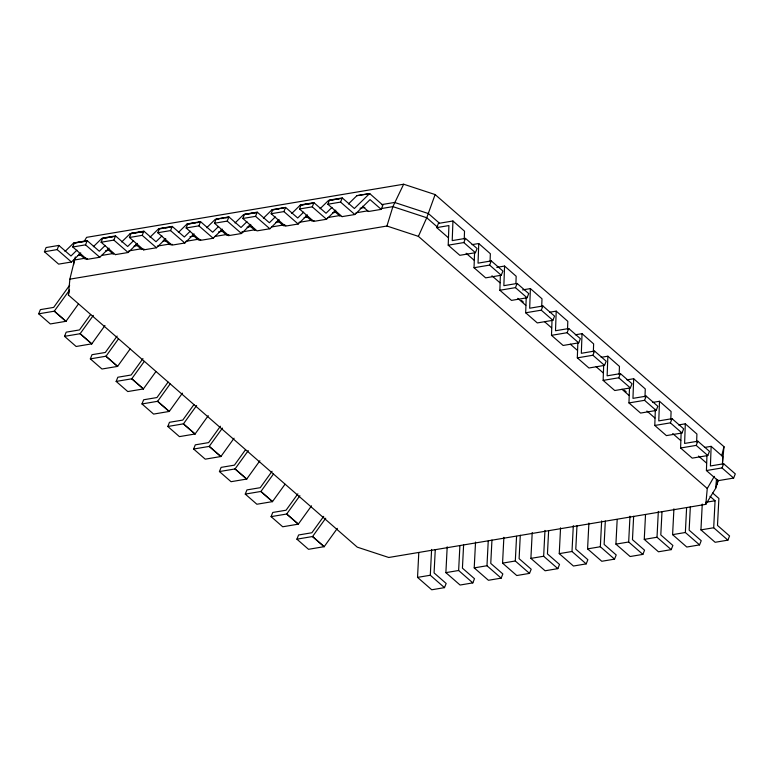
<?xml version="1.0" encoding="UTF-8"?>
<svg xmlns="http://www.w3.org/2000/svg" width="774" height="774" viewBox="0 0 774 774"><rect width="100%" height="100%" fill="white"/><g stroke="black" fill="none" stroke-linecap="round" stroke-linejoin="round"><path stroke-width="1.16" d="M452.935 220.987L452.219 240.608L465.474 238.382L477.094 248.522L475.42 252.701L459.833 255.314L448.214 245.174L448.91 225.563L436.739 227.604L438.413 223.415L452.935 220.987L464.526 231.194L464.245 239.243M490.068 261.776L490.348 253.727L478.758 243.52L478.032 263.141L491.297 260.915L502.916 271.064L501.242 275.244L485.656 277.856L474.036 267.717L474.568 252.711M515.929 283.168L516.171 276.27L504.58 266.062L503.855 285.674L517.119 283.458L528.739 293.598L527.065 297.777L511.479 300.389L499.859 290.25L500.391 275.244M541.703 306.852L541.994 298.803L530.393 288.596L529.677 308.216L542.942 305.991L554.561 316.131L552.888 320.31L537.301 322.922L525.681 312.783L526.214 297.787M567.526 329.385L567.806 321.336L556.216 311.129L555.5 330.75L568.755 328.524L580.374 338.673L578.71 342.853L563.114 345.465L551.494 335.326L552.026 320.32M593.348 351.928L593.629 343.879L582.038 333.671L581.322 353.292L594.577 351.067L606.197 361.206L604.523 365.386L588.937 367.998L577.317 357.859L577.849 342.853M619.161 374.461L619.452 366.412L607.861 356.204L607.135 375.825L620.4 373.6L632.019 383.74L630.346 387.919L614.759 390.531L603.139 380.392L603.672 365.396M644.984 396.994L645.274 388.945L633.674 378.738L632.958 398.358L646.222 396.143L657.842 406.282L656.168 410.462L640.582 413.074L628.962 402.935L629.494 387.929M670.806 419.537L671.087 411.487L659.496 401.28L658.78 420.901L672.035 418.676L683.655 428.815L681.991 432.995L666.404 435.607L654.785 425.468L655.355 409.311M696.629 442.07L696.91 434.021L685.319 423.813L684.603 443.434L697.858 441.209L709.477 451.348L707.804 455.528L692.217 458.14L680.598 448.001L681.13 433.005M722.452 464.613L722.732 456.554L711.142 446.346L710.416 465.967L723.68 463.752L735.3 473.891L733.626 478.071L718.04 480.683L706.42 470.544L706.952 455.538M435.278 549.511L434.079 572.915L446.163 583.461L444.489 587.64L431.737 589.778L417.534 577.385L418.792 552.733M444.489 587.64L430.296 575.246L431.611 549.424M463.616 544.761L462.426 568.164L474.501 578.71L472.837 582.89L460.075 585.028L445.882 572.634L447.198 546.812M472.837 582.89L458.634 570.496L459.891 545.844M491.954 540.01L490.764 563.414L502.848 573.96L501.175 578.139L488.423 580.277L474.22 567.884L475.536 542.061M501.175 578.139L486.972 565.746L488.23 541.094M520.292 535.26L519.102 558.664L531.187 569.209L529.513 573.389L516.761 575.527L502.558 563.133L503.874 537.311M529.513 573.389L515.31 560.995L516.568 536.343M548.64 530.519L547.441 553.913L559.525 564.459L557.851 568.638L545.099 570.777L530.896 558.383L532.212 532.56M557.851 568.638L543.648 556.245L544.973 530.422M576.978 525.769L575.788 549.163L587.863 559.708L586.189 563.888L573.437 566.026L559.244 553.633L560.56 527.81M586.189 563.888L571.996 551.494L573.311 525.672M605.316 521.018L604.126 544.412L616.21 554.958L614.537 559.138L601.785 561.276L587.582 548.882L588.898 523.06M614.537 559.138L600.334 546.744L601.65 520.921M633.654 516.268L632.464 539.671L644.549 550.208L642.875 554.397L630.123 556.525L615.92 544.132L617.178 519.489M642.875 554.397L628.672 541.994L629.988 516.171M662.002 511.517L660.803 534.921L672.887 545.467L671.213 549.646L658.461 551.785L644.258 539.381L645.516 514.739M671.213 549.646L657.01 537.243L658.326 511.43M690.34 506.767L689.15 530.171L701.225 540.716L699.551 544.896L686.799 547.034L672.596 534.641L673.922 508.818M699.551 544.896L685.358 532.502L686.606 507.85M712.709 493.048L718.882 498.446L717.488 525.42L729.563 535.966L727.899 540.146L715.147 542.284L700.944 529.89L702.26 504.067M727.899 540.146L713.696 527.752L715.07 500.749L709.952 496.289M718.146 480.741L715.65 488.336L705.811 504.348L388.742 557.483L357.269 547.15L68.393 295.02L69.863 279.162L75.32 256.929M73.646 264.611L74.062 260.064L85.962 258.071M705.811 504.348L707.272 488.5L714.296 476.349M715.65 488.336L716.492 479.241M717.324 484.156L717.74 479.609M722.529 462.552L723.99 446.695L435.123 194.564L403.651 184.222L86.582 237.357L84.172 241.478M68.393 295.02L69.167 291.663M721.726 455.76L723.99 446.695M69.863 279.162L386.932 226.027L392.892 206.629L403.651 184.222M435.123 194.564L426.745 217.746L418.395 236.36L707.272 488.5M80.748 252.904L71.469 262.009L58.631 264.127L44.437 251.734L46.101 247.545L58.853 245.416L70.976 255.991L76.907 250.166M44.437 251.734L57.189 249.596L58.853 245.416M78.455 303.969L65.984 321.297L50.32 323.948L38.7 313.809L40.374 309.629L53.687 307.394L69.67 285.209M109.086 248.154L99.807 257.258L86.978 259.377L72.775 246.983L74.449 242.804L87.201 240.666L99.314 251.24L105.245 245.416M71.469 262.009L57.189 249.596M72.775 246.983L85.527 244.845L87.201 240.666M65.906 321.336L54.286 311.196L38.7 313.809M115.394 254.646L101.113 242.233L102.787 238.053L115.539 235.915L127.662 246.49L133.592 240.666M104.964 325.535L91.806 343.83L76.142 346.481L64.523 336.342L66.196 332.162L79.499 329.927L90.626 314.496M99.73 257.239L85.527 244.845M101.113 242.233L113.865 240.095L115.539 235.915M64.523 336.342L80.109 333.729L93.344 315.395M115.316 254.627L128.145 252.508L137.424 243.404M143.732 249.896L129.452 237.483L131.125 233.303L143.877 231.165L156 241.74L161.93 235.925M130.09 349.035L117.551 366.402L101.965 369.014L90.345 358.875L92.009 354.695L105.322 352.47L117.135 336.071M129.452 237.483L142.203 235.344L143.877 231.165M143.654 249.876L156.493 247.757L165.771 238.653M90.345 358.875L106.009 356.224L118.47 338.896M194.11 233.903L184.831 243.007L171.992 245.126L157.79 232.732L159.463 228.553L172.215 226.414L184.338 236.989L190.269 231.174M157.79 232.732L170.551 230.594L172.215 226.414M155.913 371.578L143.364 388.945L127.778 391.557L116.158 381.418L117.832 377.238L131.145 375.003L142.958 358.604M222.448 229.152L213.169 238.257L200.34 240.375L186.137 227.982L187.811 223.802L200.563 221.664L212.676 232.239L218.607 226.424M184.831 243.007L170.551 230.594M116.158 381.418L131.744 378.805L144.293 361.429M186.137 227.982L198.889 225.844L200.563 221.664M182.432 393.144L169.264 411.439L153.6 414.09L141.981 403.951L143.654 399.771L156.967 397.536L168.084 382.104M228.756 235.644L214.475 223.231L216.149 219.052L228.901 216.913L241.014 227.488L246.954 221.674M214.475 223.231L227.227 221.093L228.901 216.913M141.981 403.951L157.644 401.3L170.116 383.972M228.678 235.625L241.507 233.506L250.786 224.412M279.124 219.661L269.855 228.756L257.016 230.875L242.813 218.481L244.487 214.301L257.239 212.163L269.362 222.748L275.292 216.923M169.187 411.478L157.567 401.338M208.245 415.686L195.087 433.982L179.423 436.623L167.803 426.484L169.477 422.304L182.78 420.079L193.906 404.647M242.813 218.481L255.565 216.343L257.239 212.163M167.803 426.484L183.467 423.842L196.625 405.547M307.471 214.911L298.193 224.015L285.354 226.134L271.152 213.73L272.825 209.551L285.577 207.413L297.7 217.997L303.631 212.173M271.152 213.73L283.913 211.592L285.577 207.413M234.067 438.219L220.909 456.515L205.245 459.166L193.626 449.026L195.29 444.847L208.603 442.612L220.416 426.213M335.81 210.16L326.531 219.265L313.693 221.383L299.499 208.99L301.163 204.8L313.925 202.672L326.038 213.247L331.969 207.422M299.499 208.99L312.251 206.852L313.925 202.672M220.832 456.554L209.212 446.414L193.626 449.026M259.89 460.753L246.732 479.048L231.058 481.699L219.439 471.56L221.112 467.38L234.425 465.145L245.542 449.713M342.118 216.652L327.837 204.239L329.511 200.06L342.263 197.921L354.376 208.496L369.633 193.529L382.898 205.187L381.224 209.367L368.472 211.505L362.455 206.252M327.837 204.239L340.589 202.101L342.263 197.921M219.439 471.56L235.035 468.947L248.27 450.613M342.04 216.633L354.869 214.514L370.049 199.615L381.224 209.367M354.792 214.495L340.589 202.101M285.016 484.253L272.467 501.629L256.881 504.242L245.261 494.093L246.935 489.913L260.248 487.688L272.061 471.289M245.261 494.093L260.925 491.451L273.396 474.114M311.525 505.828L298.29 524.162L282.704 526.775L271.084 516.635L272.758 512.456L286.07 510.221L297.884 493.822M271.084 516.635L286.67 514.023L299.906 495.689M337.348 528.361L324.19 546.657L308.526 549.308L296.906 539.168L298.58 534.989L311.883 532.754L323.696 516.364M296.906 539.168L312.57 536.517L325.728 518.222M324.113 546.696L312.493 536.556M448.214 245.174L463.8 242.562L465.474 238.382M474.036 267.717L489.623 265.105L491.297 260.915M499.859 290.25L515.445 287.638L517.119 283.458M525.681 312.783L541.268 310.171L542.942 305.991M551.494 335.326L567.09 332.714L568.755 328.524M577.317 357.859L592.903 355.247L594.577 351.067M603.139 380.392L618.726 377.78L620.4 373.6M628.962 402.935L644.549 400.322L646.222 396.143M654.785 425.468L670.371 422.856L672.035 418.676M680.598 448.001L696.184 445.389L697.858 441.209M706.42 470.544L722.007 467.931L723.68 463.752M69.602 289.969L54.315 311.129L65.984 321.297M222.448 428.08L209.232 446.346L220.909 456.515M65.006 251.473L73.482 243.162L85.072 241.217M93.344 246.722L101.82 238.411L114.658 236.438M121.682 241.972L130.158 233.661L143.006 231.687L130.158 233.661M150.021 237.231L158.496 228.911L171.344 226.937M178.368 232.481L186.844 224.16L199.682 222.186L197.36 222.573M206.706 227.73L215.182 219.41L227.933 217.271M235.044 222.98L243.52 214.659L256.271 212.521M263.383 218.229L271.858 209.918L283.458 207.974M291.73 213.479L300.206 205.168L313.044 203.194M320.068 208.728L328.544 200.418L341.382 198.444M348.406 203.978L356.882 195.667L369.633 193.529M85.159 241.382L73.482 243.162M105.39 237.986L107.702 237.599M110.024 237.212L112.346 236.825M163.227 228.301L158.496 228.911M165.549 227.904L167.861 227.517M195.048 222.96L186.844 224.16M216.43 219.381L218.752 218.994M221.064 218.607L223.386 218.22M225.708 217.823L228.02 217.436M256.368 212.686L243.52 214.659M274.267 209.686L271.858 209.918M276.589 209.299L278.911 208.912M281.223 208.525L283.545 208.138M311.883 203.388L300.206 205.168M332.114 199.992L334.426 199.605M336.748 199.218L339.07 198.831M369.72 193.694L356.882 195.667M78.116 255.488L80.496 255.081M105.477 250.902L109.047 250.302M134.028 246.113L137.598 245.513M162.579 241.333L166.149 240.733M189.949 236.747L194.7 235.944M218.5 231.958L223.26 231.165M247.051 227.169L251.811 226.376M275.602 222.39L279.172 221.79M304.153 217.6L307.723 217.01M332.704 212.821L336.274 212.221M360.065 208.235L364.825 207.432M381.485 204.646L394.566 202.449L428.419 213.566L439.342 223.106M101.433 255.478L113.323 253.485M128.794 250.892L140.684 248.899M157.345 246.103L170.425 243.916M185.895 241.324L198.976 239.127M214.446 236.534L226.347 234.541M241.807 231.948L254.898 229.762M271.548 226.966L284.639 224.779M298.909 222.38L311.999 220.193M327.46 217.6L339.36 215.607M356.011 212.811L367.911 210.818M381.002 208.622L392.892 206.629L426.745 217.746L437.668 227.285M87.385 258.613L85.072 259L79.054 253.746M144.07 249.112L141.748 249.499L135.731 244.245M172.409 244.361L170.087 244.748L164.078 239.505M200.747 239.611L198.425 239.998L192.416 234.754M229.085 234.861L226.772 235.248L220.754 230.004M285.77 225.369L283.448 225.756L277.431 220.503M314.109 220.619L311.787 221.006L305.778 215.752M472.053 244.642L478.758 243.52M496.753 267.369L504.58 266.062M522.576 289.902L530.393 288.596M549.511 312.251L556.216 311.129M575.334 334.794L582.038 333.671M601.156 357.327L607.861 356.204M626.979 379.86L633.674 378.738M652.792 402.403L659.496 401.28M678.614 424.936L685.319 423.813M704.437 447.469L711.142 446.346M705.791 502.307L715.07 500.749M417.534 577.385L430.296 575.246M445.882 572.634L458.634 570.496M474.22 567.884L486.972 565.746M502.558 563.133L515.31 560.995M530.896 558.383L543.648 556.245M559.244 553.633L571.996 551.494M587.582 548.882L600.334 546.744M615.92 544.132L628.672 541.994M644.258 539.381L657.01 537.243M672.596 534.641L685.358 532.502M700.944 529.89L713.696 527.752M386.932 226.027L418.395 236.36M80.128 333.671L91.806 343.83M131.773 378.738L143.442 388.906M195.029 433.953L183.409 423.813M235.054 468.889L246.732 479.048M286.699 513.965L298.367 524.124M463.8 242.562L475.42 252.701M489.623 265.105L501.242 275.244M515.445 287.638L527.065 297.777M541.268 310.171L552.888 320.31M567.09 332.714L578.71 342.853M592.903 355.247L604.523 365.386M618.726 377.78L630.346 387.919M644.549 400.322L656.168 410.462M670.371 422.856L681.991 432.995M696.184 445.389L707.804 455.528M722.007 467.931L733.626 478.071M521.444 300.409L523.272 301.995M624.347 390.212L626.166 391.808M436.739 227.604L448.359 237.744M466.132 253.253L474.181 260.277M491.954 275.796L499.994 282.81M517.777 298.329L525.817 305.353M544.49 321.645L551.639 327.886M570.312 344.178L577.462 350.419M596.135 366.721L603.285 372.962M621.948 389.254L629.098 395.495M646.88 411.013L654.92 418.028M672.703 433.546L680.743 440.57M698.516 456.079L706.565 463.104M334.116 211.002L340.134 216.256M312.251 206.852L326.531 219.265M283.913 211.592L298.193 224.015M255.565 216.343L269.855 228.756M249.093 225.253L255.11 230.507M227.227 221.093L241.507 233.506M198.889 225.844L213.169 238.257M142.203 235.344L156.493 247.757M113.865 240.095L128.145 252.508M107.392 248.996L113.41 254.249M105.951 356.204L117.629 366.373M157.596 401.28L169.264 411.439M260.877 491.422L272.545 501.591M312.512 536.498L324.19 546.657M80.109 333.729L91.729 343.869M105.932 356.263L117.551 366.402M131.744 378.805L143.364 388.945M183.39 423.871L195.009 434.011M235.035 468.947L246.645 479.087M260.848 491.48L272.467 501.629M286.67 514.023L298.29 524.162"/></g></svg>
